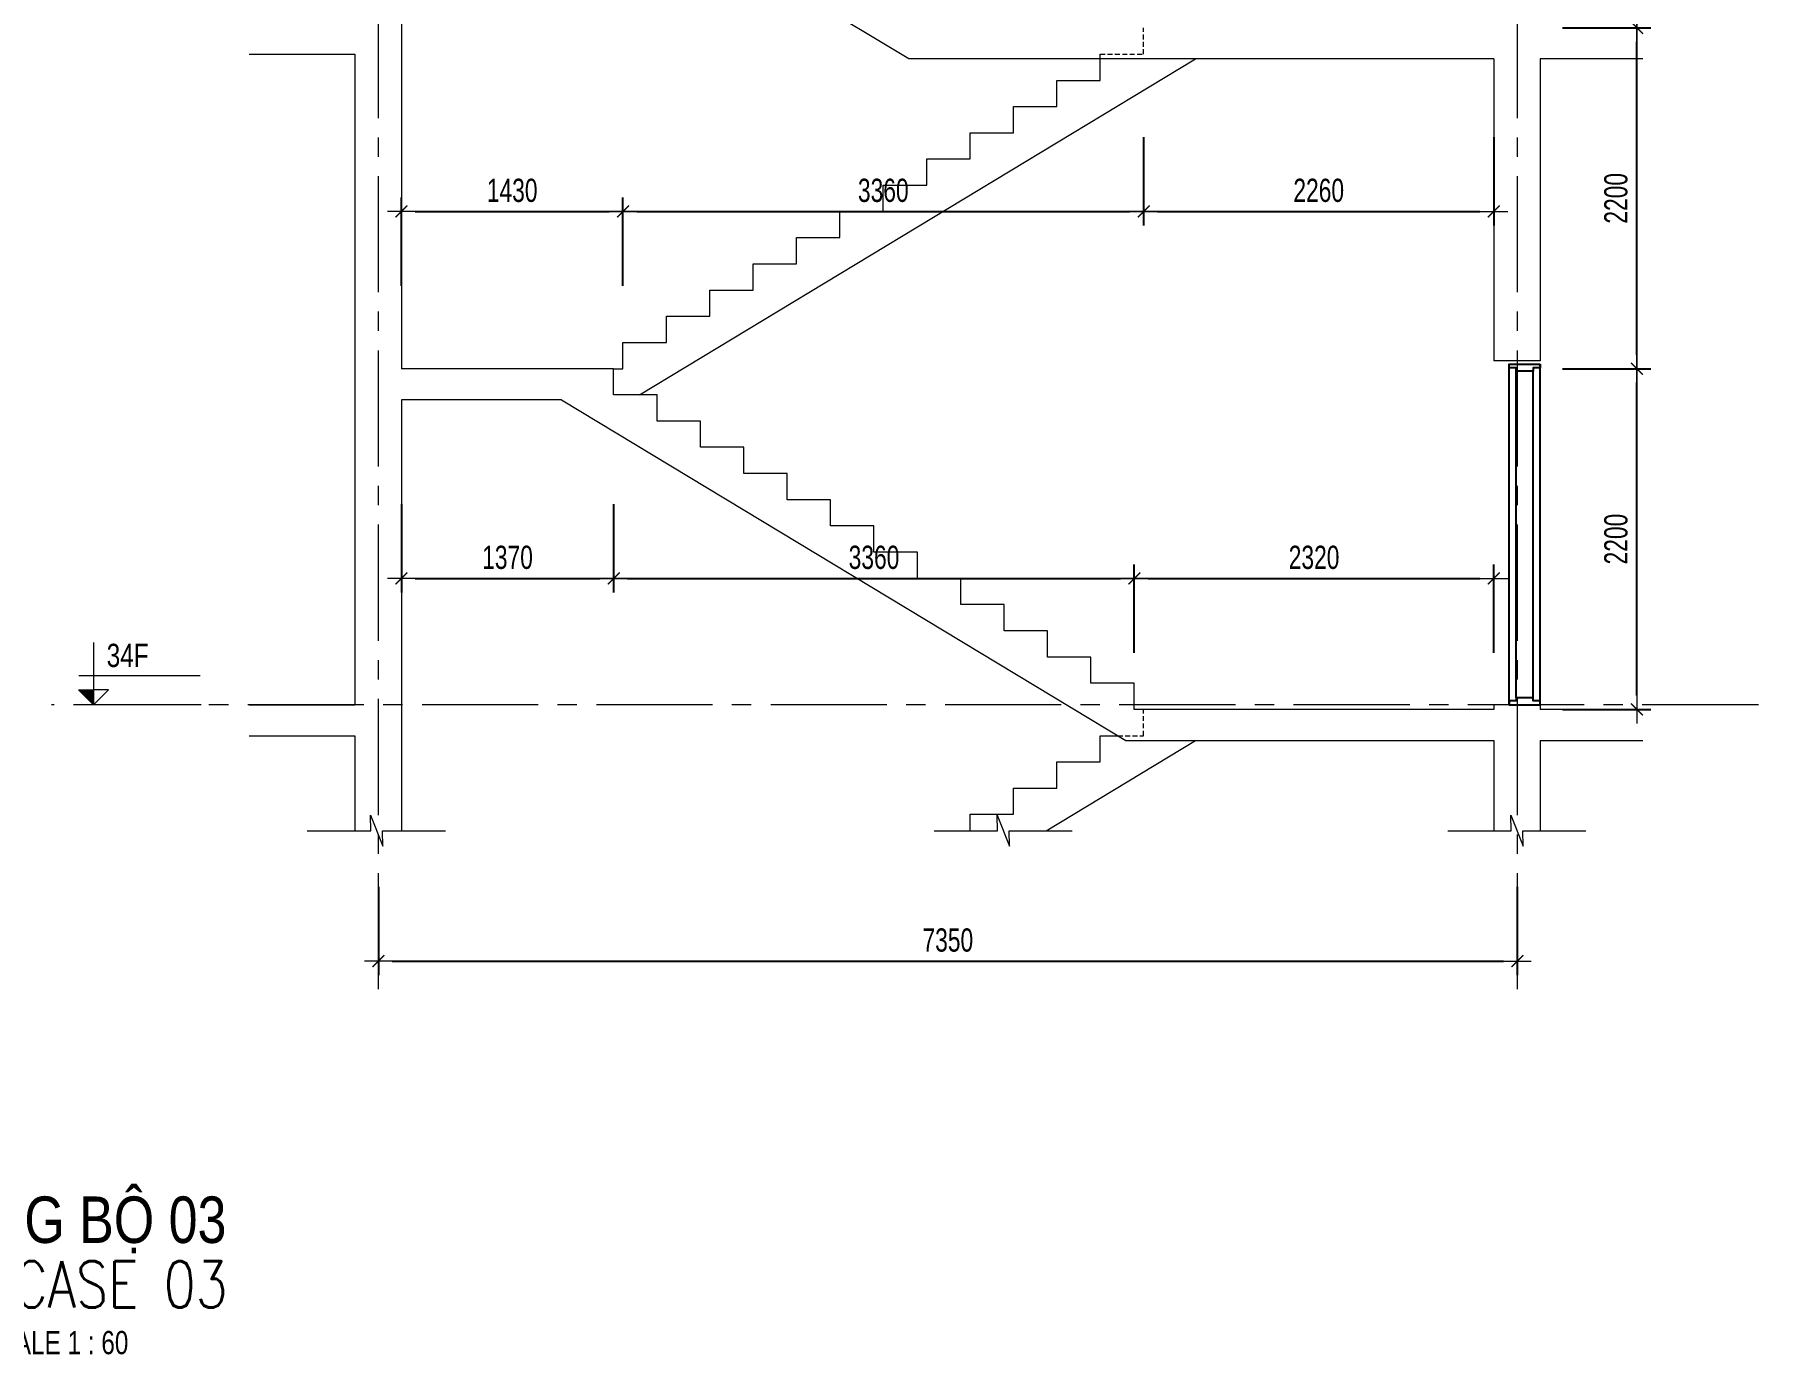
# Model space of a CAD drawing. Header units: millimetres. Extents: x -179076 to 85149, y -28646 to 38481.
# Drawn here: x 74023 to 85149, y -27796 to -19274 of the extents above; entities that cross this region are included whole.
import ezdxf
from ezdxf.enums import TextEntityAlignment as Align

# ---------------------------------------------------------------- set-up
doc = ezdxf.new("R2010")
doc.units = ezdxf.units.MM
doc.linetypes.add('CENTER2', pattern=[1.125, 0.75, -0.125, 0.125, -0.125])
doc.linetypes.add('HIDDEN2', pattern=[4.762499999999999, 3.175, -1.5875])
doc.layers.get('Defpoints').update_dxf_attribs({"color": 151, "lineweight": 9})
doc.layers.add('A-DOOR', color=4, linetype='Continuous')
doc.layers.add('DOOR', color=4, linetype='Continuous')
for name, color, linetype, lineweight in [('NDC_S_ANNO', 7, 'Continuous', 20), ('NDC_S_AXIS', 5, 'CENTER2', 13), ('NDC_S_CONTINUOUS', 3, 'Continuous', 20), ('NDC_S_DIM', 1, 'Continuous', 15), ('NDC_S_ENG TITLE', 3, 'Continuous', 20), ('NDC_S_HIDDEN', 8, 'HIDDEN2', 13), ('NDC_S_SLAB', 2, 'Continuous', 20), ('NDC_S_SYMBOL', 1, 'Continuous', 15), ('NDC_S_TEXT SYMBOL', 7, 'Continuous', 20), ('NDC_S_VN TEXT', 7, 'Continuous', 20), ('NDC_S_VN TITLE', 6, 'Continuous', 35)]:
    doc.layers.add(name, color=color, linetype=linetype, lineweight=lineweight)
doc.styles.add('NDC_ANNO', font='', dxfattribs={"width": 0.8})
doc.styles.add('NDC_DIM', font='', dxfattribs={"width": 0.75})
doc.styles.add('NDC_EN TXT', font='romans.shx', dxfattribs={"width": 0.8})
doc.styles.add('NDC_VIE TXT', font='arial.ttf', dxfattribs={"width": 0.8})
doc.styles.get('NDC_ANNO').set_extended_font_data('Dotum')
doc.styles.get('NDC_DIM').set_extended_font_data('Dotum')
doc.dimstyles.new('NDC_dim_60', dxfattribs={"dimscale": 60, "dimtxt": 2.5, "dimasz": 1.5, "dimexe": 1.5, "dimexo": 2.5, "dimgap": 1, "dimtad": 1, "dimdec": 0, "dimzin": 0, "dimdsep": 46, "dimtxsty": 'NDC_DIM', "dimblk": 'DIMMARK', "dimcen": 0.09, "dimdle": 1.2, "dimclrd": 1, "dimclre": 1, "dimclrt": 3, "dimadec": 0, "dimazin": 0, "dimtfac": 1, "dimtdec": 0, "dimtix": 1, "dimtofl": 0, "dimtmove": 0, "dimatfit": 3, "dimfxl": 8, "dimfxlon": 1, "dimtolj": 1, "dimtzin": 0, "dimarcsym": 0})

# ---------------------------------------------------------------- blocks, each defined once
blk = doc.blocks.new('X-SECTION-2$0$X-SEC-DOO2')
at = {"layer": 'A-DOOR'}
for p, q in [((41975.58351206721, 101971.8529757934), (41975.58351206745, 104171.8529757934)), ((42175.58351206721, 101971.8529757934), (42175.58351206745, 104171.8529757934)), ((42020.58351206721, 102016.8529757934), (42020.58351206745, 104126.8529757934)), ((42130.58351206721, 102016.8529757934), (42130.58351206745, 104126.8529757934))]:
    blk.add_line(p, q, dxfattribs=at)
for points in [[(41975.58351206745, 104171.8529757934), (41975.58351206745, 104146.8529757934), (42020.58351206745, 104146.8529757934), (42020.58351206745, 104126.8529757934), (42130.58351206745, 104126.8529757934), (42130.58351206745, 104146.8529757934), (42175.58351206745, 104146.8529757934), (42175.58351206745, 104171.8529757934)], [(41975.58351206721, 101971.8529757934), (41975.58351206721, 101996.8529757934), (42020.58351206721, 101996.8529757934), (42020.58351206721, 102016.8529757934), (42130.58351206721, 102016.8529757934), (42130.58351206721, 101996.8529757934), (42175.58351206721, 101996.8529757934), (42175.58351206721, 101971.8529757934)]]:
    blk.add_lwpolyline(points, close=True, dxfattribs=at)
at = {"layer": 'Defpoints'}
blk.add_line((41975.58351206745, 104191.8529757934), (42175.58351206745, 104191.8529757934), dxfattribs=at)
blk = doc.blocks.new('kata_block_CT')
at = {"layer": 'NDC_S_ANNO'}
blk.add_hatch(color=3, dxfattribs=at).paths.add_polyline_path([(0, 1.596954857557648), (-1.612010908633238, 1.596954857557648), (0, 0)])
at = {"layer": 'NDC_S_ANNO', "ltscale": 50}
h = blk.add_hatch(dxfattribs=at)
h.set_pattern_fill('ANSI31', color=256, scale=1.406250541793835, style=0)
h.set_pattern_definition([(45.00000000000001, (0, 5.456968210637569e-12), (-3.157122508925224, 3.157122508925225), [])])
h.paths.add_polyline_path([(0, 1.596954857557648), (0, 0), (1.612010908924276, 1.596954857557648)])
for p, q in [((-1.592704896858777, 3.140833880479477), (11.46947077315417, 3.140833880479477)), ((11.56125648126181, 5.456968210637569e-12), (-1.63869572513795, 5.456968210637569e-12))]:
    blk.add_line(p, q, dxfattribs=at)
for points in [[(0, 6.69495074864426), (0, 0)], [(0, 0), (-1.612010908924276, 1.596954857557648), (0, 1.596954857557648)], [(0, 0), (1.612010908924276, 1.596954857557648), (0, 1.596954857557648)]]:
    blk.add_lwpolyline(points, dxfattribs=at)
at = {"layer": 'NDC_S_ANNO', "color": 8, "ltscale": 50}
blk.add_lwpolyline([(0, 0), (-1.612010908633238, 1.596954857557648), (0, 1.596954857557648)], dxfattribs=at)
at = {"layer": 'NDC_S_TEXT SYMBOL', "color": 3, "style": 'NDC_ANNO', "width": 0.8}
blk.add_attdef('CT', (1.409564409346785, 4.068271311703938), '', height=2.5, dxfattribs=at)
blk = doc.blocks.new('DIMMARK')
at = {"layer": 'NDC_S_DIM', "color": 1}
blk.add_line((-1.5, 0), (1, 0), dxfattribs=at)
at = {"layer": 'NDC_S_DIM', "color": 2, "const_width": 0.1}
blk.add_lwpolyline([(-0.4242640687119285, -0.4242640687119285), (0.4242640687119285, 0.4242640687119285)], dxfattribs=at)
blk = doc.blocks.new('*D311')
at = {"layer": 'Defpoints', "color": 0, "transparency": 16777216}
for p in [(76242.64370508995, -24435.18094402712), (83592.64370503623, -24435.18094402712), (83592.64370503623, -25256.19229363351)]:
    blk.add_point(p, dxfattribs=at)
at = {"layer": 'NDC_S_DIM', "color": 1, "lineweight": -2, "transparency": 16777216}
for p, q in [((76242.64370508995, -24776.19229363351), (76242.64370508995, -25346.19229363351)), ((83592.64370503623, -24776.19229363351), (83592.64370503623, -25346.19229363351)), ((76332.64370508995, -25256.19229363351), (83502.64370503623, -25256.19229363351))]:
    blk.add_line(p, q, dxfattribs=at)
at = {"layer": 'NDC_S_DIM', "color": 1, "lineweight": -2, "transparency": 16777216, "xscale": 90, "yscale": 90, "zscale": 90, "rotation": 180}
blk.add_blockref('DIMMARK', (76242.64370508995, -25256.19229363351), dxfattribs=at)
at = {"layer": 'NDC_S_DIM', "color": 1, "lineweight": -2, "transparency": 16777216, "xscale": 90, "yscale": 90, "zscale": 90}
blk.add_blockref('DIMMARK', (83592.64370503623, -25256.19229363351), dxfattribs=at)
at = {"layer": 'NDC_S_DIM', "color": 3, "transparency": 16777216, "insert": (79917.64370506309, -25121.09052972578), "char_height": 150, "attachment_point": 5, "style": 'NDC_DIM'}
blk.add_mtext('\\A1;7350', dxfattribs=at)
blk = doc.blocks.new('*D336')
at = {"layer": 'Defpoints', "color": 0, "transparency": 16777216}
for p in [(77761.14495491699, -21431.58283118162), (76391.14495506909, -21631.58283118162), (77761.14495491699, -22785.42898502781)]:
    blk.add_point(p, dxfattribs=at)
at = {"layer": 'NDC_S_DIM', "color": 1, "lineweight": -2, "transparency": 16777216}
for p, q in [((76391.14495506909, -22305.42898502781), (76391.14495506909, -22875.42898502781)), ((77761.14495491699, -22305.42898502781), (77761.14495491699, -22875.42898502781)), ((76481.14495506909, -22785.42898502781), (77671.14495491699, -22785.42898502781))]:
    blk.add_line(p, q, dxfattribs=at)
at = {"layer": 'NDC_S_DIM', "color": 1, "lineweight": -2, "transparency": 16777216, "xscale": 90, "yscale": 90, "zscale": 90, "rotation": 180}
blk.add_blockref('DIMMARK', (76391.14495506909, -22785.42898502781), dxfattribs=at)
at = {"layer": 'NDC_S_DIM', "color": 1, "lineweight": -2, "transparency": 16777216, "xscale": 90, "yscale": 90, "zscale": 90}
blk.add_blockref('DIMMARK', (77761.14495491699, -22785.42898502781), dxfattribs=at)
at = {"layer": 'NDC_S_DIM', "color": 3, "transparency": 16777216, "insert": (77076.14495499304, -22650.32722112007), "char_height": 150, "attachment_point": 5, "style": 'NDC_DIM'}
blk.add_mtext('\\A1;1370', dxfattribs=at)
blk = doc.blocks.new('*D337')
at = {"layer": 'Defpoints', "color": 0, "transparency": 16777216}
for p in [(77761.14495491699, -21431.58283118162), (81121.14495491699, -22785.42898502781), (81121.14495491699, -23631.58283118372)]:
    blk.add_point(p, dxfattribs=at)
at = {"layer": 'NDC_S_DIM', "color": 1, "lineweight": -2, "transparency": 16777216}
for p, q in [((77761.14495491699, -22305.42898502781), (77761.14495491699, -22875.42898502781)), ((81121.14495491699, -23265.42898502781), (81121.14495491699, -22695.42898502781)), ((77851.14495491699, -22785.42898502781), (81031.14495491699, -22785.42898502781))]:
    blk.add_line(p, q, dxfattribs=at)
at = {"layer": 'NDC_S_DIM', "color": 1, "lineweight": -2, "transparency": 16777216, "xscale": 90, "yscale": 90, "zscale": 90, "rotation": 180}
blk.add_blockref('DIMMARK', (77761.14495491699, -22785.42898502781), dxfattribs=at)
at = {"layer": 'NDC_S_DIM', "color": 1, "lineweight": -2, "transparency": 16777216, "xscale": 90, "yscale": 90, "zscale": 90}
blk.add_blockref('DIMMARK', (81121.14495491699, -22785.42898502781), dxfattribs=at)
at = {"layer": 'NDC_S_DIM', "color": 3, "transparency": 16777216, "insert": (79441.14495491699, -22650.32722112007), "char_height": 150, "attachment_point": 5, "style": 'NDC_DIM'}
blk.add_mtext('\\A1;3360', dxfattribs=at)
blk = doc.blocks.new('*D338')
at = {"layer": 'Defpoints', "color": 0, "transparency": 16777216}
for p in [(83441.1449550738, -22785.42898502781), (81121.14495491699, -23631.58283118372), (83441.1449550738, -23631.58283118372)]:
    blk.add_point(p, dxfattribs=at)
at = {"layer": 'NDC_S_DIM', "color": 1, "lineweight": -2, "transparency": 16777216}
for p, q in [((81121.14495491699, -23265.42898502781), (81121.14495491699, -22695.42898502781)), ((83441.1449550738, -23265.42898502781), (83441.1449550738, -22695.42898502781)), ((81211.14495491699, -22785.42898502781), (83351.1449550738, -22785.42898502781))]:
    blk.add_line(p, q, dxfattribs=at)
at = {"layer": 'NDC_S_DIM', "color": 1, "lineweight": -2, "transparency": 16777216, "xscale": 90, "yscale": 90, "zscale": 90, "rotation": 180}
blk.add_blockref('DIMMARK', (81121.14495491699, -22785.42898502781), dxfattribs=at)
at = {"layer": 'NDC_S_DIM', "color": 1, "lineweight": -2, "transparency": 16777216, "xscale": 90, "yscale": 90, "zscale": 90}
blk.add_blockref('DIMMARK', (83441.1449550738, -22785.42898502781), dxfattribs=at)
at = {"layer": 'NDC_S_DIM', "color": 3, "transparency": 16777216, "insert": (82281.1449549954, -22650.32722112007), "char_height": 150, "attachment_point": 5, "style": 'NDC_DIM'}
blk.add_mtext('\\A1;2320', dxfattribs=at)
blk = doc.blocks.new('*D339')
at = {"layer": 'Defpoints', "color": 0, "transparency": 16777216}
for p in [(77821.14495491699, -20416.198215797), (76391.14495506915, -21431.58283118162), (77821.14495491699, -21431.58283118162)]:
    blk.add_point(p, dxfattribs=at)
at = {"layer": 'NDC_S_DIM', "color": 1, "lineweight": -2, "transparency": 16777216}
for p, q in [((76391.14495506915, -20896.198215797), (76391.14495506915, -20326.198215797)), ((77821.14495491699, -20896.198215797), (77821.14495491699, -20326.198215797)), ((76481.14495506915, -20416.198215797), (77731.14495491699, -20416.198215797))]:
    blk.add_line(p, q, dxfattribs=at)
at = {"layer": 'NDC_S_DIM', "color": 1, "lineweight": -2, "transparency": 16777216, "xscale": 90, "yscale": 90, "zscale": 90, "rotation": 180}
blk.add_blockref('DIMMARK', (76391.14495506915, -20416.198215797), dxfattribs=at)
at = {"layer": 'NDC_S_DIM', "color": 1, "lineweight": -2, "transparency": 16777216, "xscale": 90, "yscale": 90, "zscale": 90}
blk.add_blockref('DIMMARK', (77821.14495491699, -20416.198215797), dxfattribs=at)
at = {"layer": 'NDC_S_DIM', "color": 3, "transparency": 16777216, "insert": (77106.14495499307, -20281.09645188927), "char_height": 150, "attachment_point": 5, "style": 'NDC_DIM'}
blk.add_mtext('\\A1;1430', dxfattribs=at)
blk = doc.blocks.new('*D340')
at = {"layer": 'Defpoints', "color": 0, "transparency": 16777216}
for p in [(81181.14495491699, -19316.1982157981), (81181.14495491699, -20416.198215797), (77821.14495491699, -21431.58283118162)]:
    blk.add_point(p, dxfattribs=at)
at = {"layer": 'NDC_S_DIM', "color": 1, "lineweight": -2, "transparency": 16777216}
for p, q in [((81181.14495491699, -19936.198215797), (81181.14495491699, -20506.198215797)), ((77821.14495491699, -20896.198215797), (77821.14495491699, -20326.198215797)), ((77911.14495491699, -20416.198215797), (81091.14495491699, -20416.198215797))]:
    blk.add_line(p, q, dxfattribs=at)
at = {"layer": 'NDC_S_DIM', "color": 1, "lineweight": -2, "transparency": 16777216, "xscale": 90, "yscale": 90, "zscale": 90, "rotation": 180}
blk.add_blockref('DIMMARK', (77821.14495491699, -20416.198215797), dxfattribs=at)
at = {"layer": 'NDC_S_DIM', "color": 1, "lineweight": -2, "transparency": 16777216, "xscale": 90, "yscale": 90, "zscale": 90}
blk.add_blockref('DIMMARK', (81181.14495491699, -20416.198215797), dxfattribs=at)
at = {"layer": 'NDC_S_DIM', "color": 3, "transparency": 16777216, "insert": (79501.14495491699, -20281.09645188927), "char_height": 150, "attachment_point": 5, "style": 'NDC_DIM'}
blk.add_mtext('\\A1;3360', dxfattribs=at)
blk = doc.blocks.new('*D341')
at = {"layer": 'Defpoints', "color": 0, "transparency": 16777216}
for p in [(81181.14495491699, -19316.1982157981), (83441.1449550738, -19431.58283118372), (83441.1449550738, -20416.198215797)]:
    blk.add_point(p, dxfattribs=at)
at = {"layer": 'NDC_S_DIM', "color": 1, "lineweight": -2, "transparency": 16777216}
for p, q in [((81181.14495491699, -19936.198215797), (81181.14495491699, -20506.198215797)), ((83441.1449550738, -19936.198215797), (83441.1449550738, -20506.198215797)), ((81271.14495491699, -20416.198215797), (83351.1449550738, -20416.198215797))]:
    blk.add_line(p, q, dxfattribs=at)
at = {"layer": 'NDC_S_DIM', "color": 1, "lineweight": -2, "transparency": 16777216, "xscale": 90, "yscale": 90, "zscale": 90, "rotation": 180}
blk.add_blockref('DIMMARK', (81181.14495491699, -20416.198215797), dxfattribs=at)
at = {"layer": 'NDC_S_DIM', "color": 1, "lineweight": -2, "transparency": 16777216, "xscale": 90, "yscale": 90, "zscale": 90}
blk.add_blockref('DIMMARK', (83441.1449550738, -20416.198215797), dxfattribs=at)
at = {"layer": 'NDC_S_DIM', "color": 3, "transparency": 16777216, "insert": (82311.1449549954, -20281.09645188927), "char_height": 150, "attachment_point": 5, "style": 'NDC_DIM'}
blk.add_mtext('\\A1;2260', dxfattribs=at)
blk = doc.blocks.new('Drawing name_symbol')
at = {"layer": 'NDC_S_ENG TITLE', "style": 'NDC_EN TXT', "width": 0.8}
blk.add_attdef('SECTDET1', text='', height=5, dxfattribs=at).set_placement((0, 1.011264427095739), align=Align.CENTER)
at = {"layer": 'NDC_S_TEXT SYMBOL', "lineweight": 25, "style": 'NDC_ANNO', "width": 0.8}
blk.add_attdef('SSCALE', text='', height=2.5, dxfattribs=at).set_placement((0, -3.998868953555331), align=Align.CENTER)
at = {"layer": 'NDC_S_VN TITLE', "style": 'NDC_VIE TXT', "width": 0.8}
blk.add_attdef('SECTDET2', text='', height=5, dxfattribs=at).set_placement((0, 7.970649532882817), align=Align.CENTER)
blk = doc.blocks.new('*D304')
at = {"layer": 'Defpoints', "color": 0, "transparency": 16777216}
for p in [(77821.14495491702, -21431.58283118163), (84364.89835714956, -21431.58283118163), (81121.14495491702, -23631.58283118372)]:
    blk.add_point(p, dxfattribs=at)
at = {"layer": 'NDC_S_DIM', "color": 1, "lineweight": -2, "transparency": 16777216}
for p, q in [((83884.89835714956, -21431.58283118163), (84454.89835714956, -21431.58283118163)), ((84364.89835714956, -23541.58283118372), (84364.89835714956, -21521.58283118163)), ((83884.89835714956, -23631.58283118372), (84454.89835714956, -23631.58283118372))]:
    blk.add_line(p, q, dxfattribs=at)
at = {"layer": 'NDC_S_DIM', "color": 1, "lineweight": -2, "transparency": 16777216, "xscale": 90, "yscale": 90, "zscale": 90}
for p, rotation in [((84364.89835714956, -21431.58283118163), 90), ((84364.89835714956, -23631.58283118372), 270)]:
    blk.add_blockref('DIMMARK', p, dxfattribs=dict(at, rotation=rotation))
at = {"layer": 'NDC_S_DIM', "color": 3, "transparency": 16777216, "insert": (84229.79659324182, -22531.5828311827), "char_height": 150, "attachment_point": 5, "rotation": 90, "style": 'NDC_DIM'}
blk.add_mtext('\\A1;2200', dxfattribs=at)
blk = doc.blocks.new('*D305')
at = {"layer": 'Defpoints', "color": 0, "transparency": 16777216}
for p in [(79721.14495491702, -19231.58283118372), (84364.89835714959, -19231.58283118372), (77821.14495491702, -21431.58283118163)]:
    blk.add_point(p, dxfattribs=at)
at = {"layer": 'NDC_S_DIM', "color": 1, "lineweight": -2, "transparency": 16777216}
for p, q in [((83884.89835714959, -19231.58283118372), (84454.89835714959, -19231.58283118372)), ((84364.89835714959, -21341.58283118163), (84364.89835714959, -19321.58283118372)), ((83884.89835714959, -21431.58283118163), (84454.89835714959, -21431.58283118163))]:
    blk.add_line(p, q, dxfattribs=at)
at = {"layer": 'NDC_S_DIM', "color": 1, "lineweight": -2, "transparency": 16777216, "xscale": 90, "yscale": 90, "zscale": 90}
for p, rotation in [((84364.89835714959, -19231.58283118372), 90), ((84364.89835714959, -21431.58283118163), 270)]:
    blk.add_blockref('DIMMARK', p, dxfattribs=dict(at, rotation=rotation))
at = {"layer": 'NDC_S_DIM', "color": 3, "transparency": 16777216, "insert": (84229.79659324184, -20331.5828311827), "char_height": 150, "attachment_point": 5, "rotation": 90, "style": 'NDC_DIM'}
blk.add_mtext('\\A1;2200', dxfattribs=at)
blk = doc.blocks.new('*D306')
at = {"layer": 'Defpoints', "color": 0, "transparency": 16777216}
for p in [(77821.14495491702, -17881.58283118163), (84364.89835714962, -17881.58283118163), (79721.14495491702, -19231.58283118372)]:
    blk.add_point(p, dxfattribs=at)
at = {"layer": 'NDC_S_DIM', "color": 1, "lineweight": -2, "transparency": 16777216}
for p, q in [((83884.89835714962, -17881.58283118163), (84454.89835714962, -17881.58283118163)), ((84364.89835714962, -19141.58283118372), (84364.89835714962, -17971.58283118163)), ((83884.89835714962, -19231.58283118372), (84454.89835714962, -19231.58283118372))]:
    blk.add_line(p, q, dxfattribs=at)
at = {"layer": 'NDC_S_DIM', "color": 1, "lineweight": -2, "transparency": 16777216, "xscale": 90, "yscale": 90, "zscale": 90}
for p, rotation in [((84364.89835714962, -17881.58283118163), 90), ((84364.89835714962, -19231.58283118372), 270)]:
    blk.add_blockref('DIMMARK', p, dxfattribs=dict(at, rotation=rotation))
at = {"layer": 'NDC_S_DIM', "color": 3, "transparency": 16777216, "insert": (84229.79659324187, -18556.5828311827), "char_height": 150, "attachment_point": 5, "rotation": 90, "style": 'NDC_DIM'}
blk.add_mtext('\\A1;1350', dxfattribs=at)

msp = doc.modelspace()

# ---------------------------------------------------------------- linework, layer by layer
at = {"layer": 'NDC_S_AXIS', "ltscale": 1000}
for p, q in [((76241.14495506915, -12313.21395220413), (76241.14495506915, -25453.46580426946)), ((83591.1449550738, -12313.21395220413), (83591.1449550738, -25453.46580426946))]:
    msp.add_line(p, q, dxfattribs=at)
msp.add_lwpolyline([(85149.46251881125, -23601.58283204903), (74133.18310587804, -23601.58283204903)], dxfattribs=at)
at = {"layer": 'NDC_S_CONTINUOUS'}
for p, q in [((77927.7983222192, -21600.81360041243), (81516.88923130705, -19431.58283118372, -1.425313406103712e-09)), ((80552.95245333484, -24414.18198270541, -1.192437838873592e-09), (81516.88923130717, -23831.58283118372, -1.74816174465704e-09))]:
    msp.add_line(p, q, dxfattribs=at)
at = {"layer": 'NDC_S_CONTINUOUS', "elevation": 1.614241692766221e-10}
for points in [[(77761.14495491699, -21431.58283118162), (77821.14495491699, -21431.58283118162), (77821.14495491699, -21262.35206195087), (78101.14495491699, -21262.35206195087), (78101.14495491699, -21093.12129272012), (78381.14495491699, -21093.12129272012), (78381.14495491699, -20923.89052348931), (78661.14495491699, -20923.89052348931), (78661.14495491699, -20754.65975425856), (78941.14495491699, -20754.65975425856), (78941.14495491699, -20585.42898502781), (79221.14495491699, -20585.42898502781), (79221.14495491699, -20416.198215797), (79501.14495491699, -20416.198215797), (79501.14495491699, -20246.96744656625), (79781.14495491699, -20246.96744656625), (79781.14495491699, -20077.7366773355), (80061.14495491699, -20077.7366773355), (80061.14495491699, -19908.50590810469), (80341.14495491699, -19908.50590810469), (80341.14495491699, -19739.27513887393), (80621.14495491699, -19739.27513887393), (80621.14495491699, -19570.04436964318), (80901.14495491699, -19570.04436964318), (80901.14495491699, -19431.58283118372)], [(80061.14495491699, -24414.18198270541), (80061.14495491699, -24308.50590810474), (80341.14495491699, -24308.50590810474), (80341.14495491699, -24139.27513887399), (80621.14495491699, -24139.27513887399), (80621.14495491699, -23970.04436964324), (80901.14495491699, -23970.04436964324), (80901.14495491699, -23800.81360041249), (81014.49158761455, -23800.81360041249)]]:
    msp.add_lwpolyline(points, dxfattribs=at)
at = {"layer": 'NDC_S_HIDDEN', "ltscale": 10}
for points in [[(80901.14495491699, -19431.58283118372), (80901.14495491699, -19400.81360041243), (81181.14495491699, -19400.81360041243), (81181.14495491699, -19231.58283118372)], [(81014.49158761455, -23800.81360041249), (81181.14495491699, -23800.81360041249), (81181.14495491699, -23631.58283118174)]]:
    msp.add_lwpolyline(points, dxfattribs=at)
at = {"layer": 'NDC_S_SLAB'}
for p, q in [((79665.53629061583, -19431.58283118372), (77425.53629061629, -18081.58283118162)), ((76391.14495506915, -19201.58283118162), (76391.14495506915, -21431.58283118168)), ((75408.92428764104, -19401.58283118162), (76091.14495506909, -19401.58283118162)), ((76091.14495506909, -19401.58283118162), (76091.14495506909, -23601.58283118162)), ((83441.1449550738, -19431.58283118372), (79665.53629061583, -19431.58283118372)), ((83441.1449550738, -19431.58283118372), (83441.1449550738, -21381.58283204903)), ((84403.1524860283, -19431.58283118372), (83741.1449550738, -19431.58283118372)), ((83741.1449550738, -19431.58283118372), (83741.1449550738, -21381.58283204903)), ((83741.1449550738, -21381.58283204903), (83441.1449550738, -21381.58283204903)), ((77425.40067852361, -21631.58283118162), (76391.14495506909, -21631.58283118162)), ((76391.14495506909, -21631.58283118162), (76391.14495506909, -23601.58283118162)), ((77425.40067852361, -21631.58283118162), (81065.40067852705, -23831.58283118372)), ((76391.14495506915, -23601.58283118162), (76391.14495506915, -24414.18198270541)), ((83441.1449550738, -23601.58283204903), (83441.1449550738, -23631.58283118372)), ((83741.1449550738, -23601.58283204903), (83441.1449550738, -23601.58283204903)), ((83741.1449550738, -23601.58283204903), (83741.1449550738, -23631.58283118372)), ((75408.92428764104, -23801.58283118162), (76091.14495506909, -23801.58283118162)), ((76091.14495506909, -23801.58283118162), (76091.14495506909, -24414.18198270541)), ((81065.40067852705, -23831.58283118372), (83441.1449550738, -23831.58283118372)), ((83441.1449550738, -23831.58283118372), (83441.1449550738, -24414.18198270541)), ((83741.1449550738, -23831.58283118372), (84403.15251333392, -23831.58283118372)), ((83741.1449550738, -23831.58283118372), (83741.1449550738, -24414.18198270541))]:
    msp.add_line(p, q, dxfattribs=at)
for points in [[(83441.1449550738, -23631.58283118372), (81121.14495491699, -23631.58283118372), (81121.14495491699, -23462.35206195087), (80841.14495491699, -23462.35206195087), (80841.14495491699, -23293.12129272012), (80561.14495491699, -23293.12129272012), (80561.14495491699, -23123.89052348931), (80281.14495491699, -23123.89052348931), (80281.14495491699, -22954.65975425856), (80001.14495491699, -22954.65975425856), (80001.14495491699, -22785.42898502781), (79721.14495491699, -22785.42898502781), (79721.14495491699, -22616.198215797), (79441.14495491699, -22616.198215797), (79441.14495491699, -22446.96744656625), (79161.14495491699, -22446.96744656625), (79161.14495491699, -22277.7366773355), (78881.14495491699, -22277.7366773355), (78881.14495491699, -22108.50590810469), (78601.14495491699, -22108.50590810469), (78601.14495491699, -21939.27513887393), (78321.14495491699, -21939.27513887393), (78321.14495491699, -21770.04436964318), (78041.14495491699, -21770.04436964318), (78041.14495491699, -21600.81360041243), (77761.14495491699, -21600.81360041243), (77761.14495491699, -21431.58283118162), (76391.14495506915, -21431.58283118162)], [(75408.92428764104, -23601.58283118162), (76091.14495506909, -23601.58283118162)], [(84403.15251331773, -23631.58283118372), (83741.1449550738, -23631.58283118372)]]:
    msp.add_lwpolyline(points, dxfattribs=at)
at = {"layer": 'NDC_S_SYMBOL'}
for points in [[(75783.77160021974, -24414.18198270541), (76193.38816171032, -24414.18198270541), (76191.21424881261, -24314.18198270541), (76271.21424925965, -24514.18198289167), (76269.04033598941, -24414.18198270541), (76675.32585575091, -24414.18198270541)], [(79828.96811085913, -24414.18198270541), (80238.58467234971, -24414.18198270541), (80236.410759452, -24314.18198270541), (80316.41075989904, -24514.18198289167), (80314.2368466288, -24414.18198270541), (80720.5223663903, -24414.18198270541)], [(83143.70230625736, -24414.18198270541), (83553.31886774793, -24414.18198270541), (83551.14495485023, -24314.18198270541), (83631.14495529726, -24514.18198289167), (83628.97104202703, -24414.18198270541), (84035.25656178853, -24414.18198270541)]]:
    msp.add_lwpolyline(points, dxfattribs=at)

# ---------------------------------------------------------------- block references
at = {"layer": 'DOOR', "xscale": -1}
msp.add_blockref('X-SECTION-2$0$X-SEC-DOO2', (125716.728467141, -125573.4358078424), dxfattribs=at)
at = {"layer": 'NDC_S_ANNO', "xscale": 60, "yscale": 60, "zscale": 60}
msp.add_blockref('Drawing name_symbol', (74153.73070847505, -27554.02363395363), dxfattribs=at).add_auto_attribs({'SECTDET1': 'STAIRCASE 03', 'SECTDET2': 'THANG BỘ 03', 'SSCALE': 'SCALE 1 : 60'})
at = {"layer": 'NDC_S_VN TEXT', "xscale": 60, "yscale": 60, "zscale": 60}
msp.add_blockref('kata_block_CT', (74404.83869780882, -23601.58283204938), dxfattribs=at).add_auto_attribs({'CT': '34F'})

# ---------------------------------------------------------------- dimensions: what is measured, and where the dimension line sits
at = {"layer": 'NDC_S_DIM'}
for base, p1, p2, picture, middle in [((84364.89835714962, -17881.58283118163), (79721.14495491699, -19231.58283118372), (77821.14495491699, -17881.58283118162), '*D306', (84229.79659324187, -18556.5828311827)), ((84364.89835714959, -19231.58283118372), (77821.14495491699, -21431.58283118162), (79721.14495491699, -19231.58283118372), '*D305', (84229.79659324184, -20331.5828311827))]:
    dim = msp.add_linear_dim(base=base, p1=p1, p2=p2, angle=90, dimstyle='NDC_dim_60', override={"dimtmove": 1}, dxfattribs=at)
    dim.commit()
    dim.dimension.update_dxf_attribs({"geometry": picture, "text_midpoint": middle})
for base, p1, p2, picture, middle in [((81181.14495491699, -20416.198215797), (77821.14495491699, -21431.58283118162), (81181.14495491699, -19316.1982157981), '*D340', (79501.14495491699, -20281.09645188927)), ((83441.1449550738, -20416.198215797), (81181.14495491699, -19316.1982157981), (83441.1449550738, -19431.58283118372), '*D341', (82311.1449549954, -20281.09645188927)), ((81121.14495491699, -22785.42898502781), (77761.14495491699, -21431.58283118162), (81121.14495491699, -23631.58283118372), '*D337', (79441.14495491699, -22650.32722112007)), ((83441.1449550738, -22785.42898502781), (81121.14495491699, -23631.58283118372), (83441.1449550738, -23631.58283118372), '*D338', (82281.1449549954, -22650.32722112007))]:
    dim = msp.add_linear_dim(base=base, p1=p1, p2=p2, dimstyle='NDC_dim_60', override={"dimtmove": 1}, dxfattribs=at)
    dim.commit()
    dim.dimension.update_dxf_attribs({"geometry": picture, "text_midpoint": middle})
for base, p1, p2, picture, middle in [((77821.14495491699, -20416.198215797), (76391.14495506915, -21431.58283118162), (77821.14495491699, -21431.58283118162), '*D339', (77106.14495499307, -20281.09645188927)), ((77761.14495491699, -22785.42898502781), (76391.14495506909, -21631.58283118162), (77761.14495491699, -21431.58283118162), '*D336', (77076.14495499304, -22650.32722112007)), ((83592.64370503623, -25256.19229363351), (76242.64370508995, -24435.18094402712), (83592.64370503623, -24435.18094402712), '*D311', (79917.64370506309, -25121.09052972578))]:
    dim = msp.add_linear_dim(base=base, p1=p1, p2=p2, dimstyle='NDC_dim_60', dxfattribs=at)
    dim.commit()
    dim.dimension.update_dxf_attribs({"geometry": picture, "text_midpoint": middle})
dim = msp.add_linear_dim(base=(84364.89835714956, -21431.58283118163), p1=(81121.14495491699, -23631.58283118372), p2=(77821.14495491699, -21431.58283118162), angle=90, dimstyle='NDC_dim_60', dxfattribs=at)
dim.commit()
dim.dimension.update_dxf_attribs({"geometry": '*D304', "text_midpoint": (84229.79659324182, -22531.5828311827)})

doc.saveas('drawing.dxf')
